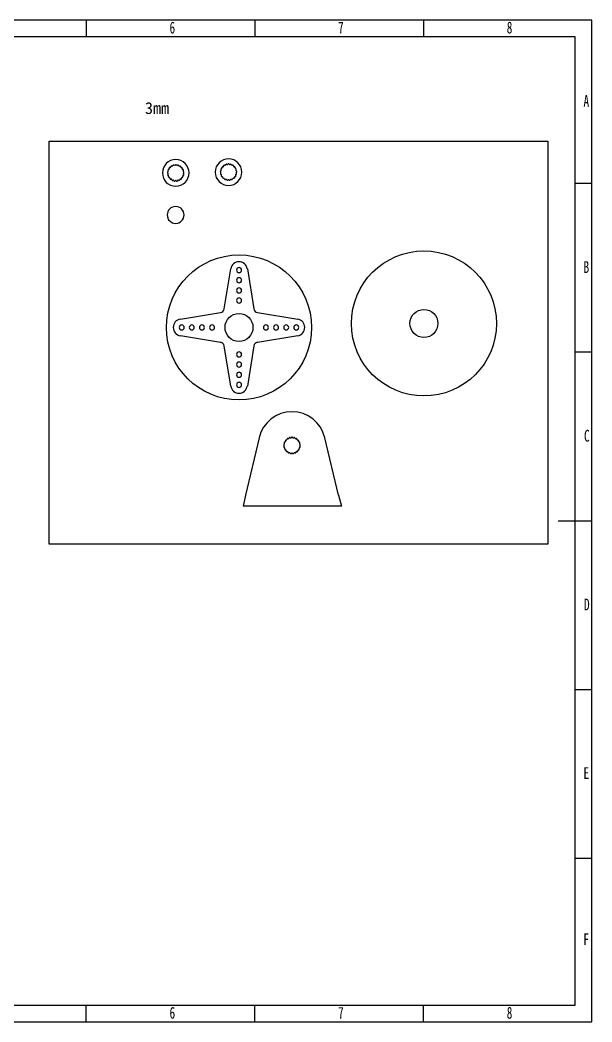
# Model space of a CAD drawing. Header units: millimetres. Extents: x 0 to 420, y 0 to 297.
# Drawn here: x 250.4 to 420, y 0 to 297 of the extents above; entities that cross this region are included whole.
import ezdxf

# ---------------------------------------------------------------- set-up
doc = ezdxf.new("R2010")
doc.units = ezdxf.units.MM
for name, color, linetype in [('10', 7, 'Continuous'), ('5', 7, 'Continuous'), ('9', 7, 'Continuous')]:
    doc.layers.add(name, color=color, linetype=linetype)
doc.styles.add('SLDTEXTSTYLE4', font='TXT', dxfattribs={"width": 0.7})

msp = doc.modelspace()

# ---------------------------------------------------------------- linework, layer by layer
at = {"color": 7, "linetype": 'Continuous', "lineweight": 25}
for p, q in [((310.92, 211.35), (312.86, 223.27)), ((317.79, 223.27), (319.73, 211.35)), ((297.92, 208.34), (309.84, 210.28)), ((320.8, 210.28), (332.72, 208.34)), ((309.84, 201.46), (297.92, 203.4)), ((332.72, 203.4), (320.8, 201.46)), ((312.86, 188.47), (310.92, 200.39)), ((319.73, 200.39), (317.79, 188.47)), ((321.3, 173.2), (317.27, 156.13)), ((344.8, 156.13), (340.77, 173.2)), ((317.27, 156.13), (316.51, 152.9)), ((345.67, 152.9), (316.51, 152.9))]:
    msp.add_line(p, q, dxfattribs=at)
msp.add_line((344.8, 156.13), (345.67, 152.9))
msp.add_lwpolyline([(258.97, 261.07), (406.95, 261.07), (406.95, 141.66), (258.97, 141.66)], close=True)
for centre, radius in [((315.32, 205.87), 21.5), ((370.16, 207.06), 21.5), ((370.16, 207.06), 4.15), ((315.32, 205.87), 4.15)]:
    msp.add_circle(centre, radius)
for centre, radius, start, end in [((296.55, 251.68), 3.95, 90, 270), ((296.55, 251.68), 3.95, 270, 90), ((312.21, 251.91), 3.95, 90, 270), ((312.21, 251.91), 3.95, 270, 90), ((294.47, 252.49), 0.214, 98.7787, 218.3642), ((294.4, 252.91), 0.214, 278.7787, 21.2213), ((294.8, 253.07), 0.214, 90, 201.2213), ((294.8, 253.07), 0.214, 81.6358, 90), ((294.86, 253.49), 0.214, 270, 4.0785), ((295.29, 253.52), 0.214, 90, 184.0785), ((295.29, 253.52), 0.214, 64.493, 90), ((295.47, 253.91), 0.214, 244.493, 270), ((295.47, 253.91), 0.214, 270, 346.9356), ((295.89, 253.81), 0.214, 90, 166.9356), ((295.89, 253.81), 0.214, 47.3501, 90), ((296.18, 254.13), 0.214, 227.3501, 270), ((296.18, 254.13), 0.214, 270, 329.7928), ((296.55, 253.91), 0.214, 90, 149.7928), ((296.55, 253.91), 0.214, 30.2072, 90), ((296.92, 254.13), 0.214, 210.2072, 270), ((296.92, 254.13), 0.214, 270, 312.6499), ((297.21, 253.81), 0.214, 90, 132.6499), ((297.21, 253.81), 0.214, 13.0644, 90), ((297.62, 253.91), 0.214, 193.0644, 270), ((297.62, 253.91), 0.214, 270, 295.507), ((297.81, 253.52), 0.214, 90, 115.507), ((297.81, 253.52), 0.214, 355.9215, 90), ((298.23, 253.49), 0.214, 175.9215, 270), ((298.3, 253.07), 0.214, 90, 98.3642), ((298.3, 253.07), 0.214, 338.7787, 90), ((298.69, 252.91), 0.214, 158.7787, 261.2213), ((298.63, 252.49), 0.214, 321.6358, 81.2213), ((309.79, 252.47), 0.214, 295.9215, 38.3642), ((310.13, 252.73), 0.214, 98.7787, 218.3642), ((310.06, 253.15), 0.214, 278.7787, 21.2213), ((310.46, 253.31), 0.214, 90, 201.2213), ((310.46, 253.31), 0.214, 81.6358, 90), ((310.52, 253.73), 0.214, 270, 4.0785), ((310.95, 253.76), 0.214, 90, 184.0785), ((310.95, 253.76), 0.214, 64.493, 90), ((311.14, 254.15), 0.214, 244.493, 270), ((311.14, 254.15), 0.214, 270, 346.9356), ((311.55, 254.05), 0.214, 90, 166.9356), ((311.55, 254.05), 0.214, 47.3501, 90), ((311.84, 254.37), 0.214, 227.3501, 270), ((311.84, 254.37), 0.214, 270, 329.7928), ((312.21, 254.15), 0.214, 90, 149.7928), ((312.21, 254.15), 0.214, 30.2072, 90), ((312.58, 254.37), 0.214, 210.2072, 270), ((312.58, 254.37), 0.214, 270, 312.6499), ((312.87, 254.05), 0.214, 90, 132.6499), ((312.87, 254.05), 0.214, 13.0644, 90), ((313.29, 254.15), 0.214, 193.0644, 270), ((313.29, 254.15), 0.214, 270, 295.507), ((313.47, 253.76), 0.214, 90, 115.507), ((313.47, 253.76), 0.214, 355.9215, 90), ((313.9, 253.73), 0.214, 175.9215, 270), ((313.96, 253.31), 0.214, 90, 98.3642), ((313.96, 253.31), 0.214, 338.7787, 90), ((314.36, 253.15), 0.214, 158.7787, 261.2213), ((314.29, 252.73), 0.214, 321.6358, 81.2213), ((314.63, 252.47), 0.214, 141.6358, 244.0785), ((294.32, 251.84), 0.214, 115.9215, 235.507), ((294.37, 251.18), 0.214, 133.0644, 252.6499), ((294.07, 251.49), 0.214, 313.0644, 55.507), ((294.13, 252.23), 0.214, 295.9215, 38.3642), ((294.24, 250.77), 0.214, 330.2072, 72.6499), ((294.61, 250.56), 0.214, 150.2072, 270), ((294.61, 250.13), 0.214, 347.3501, 89.5855), ((295.03, 250.04), 0.214, 167.3501, 270), ((295.03, 250.04), 0.214, 270, 286.9356), ((295.15, 249.63), 0.214, 4.493, 90), ((295.58, 249.66), 0.214, 184.493, 270), ((295.58, 249.66), 0.214, 270, 304.0785), ((295.82, 249.31), 0.214, 90, 124.0785), ((295.82, 249.31), 0.214, 21.6358, 90), ((297.28, 249.31), 0.214, 90, 158.3642), ((297.28, 249.31), 0.214, 55.9215, 90), ((297.52, 249.66), 0.214, 235.9215, 270), ((297.52, 249.66), 0.214, 270, 355.507), ((297.94, 249.63), 0.214, 90, 175.507), ((297.94, 249.63), 0.214, 73.0644, 90), ((298.07, 250.04), 0.214, 253.0644, 270), ((298.07, 250.04), 0.214, 270, 12.6499), ((298.49, 250.13), 0.214, 90, 192.6499), ((298.48, 250.56), 0.214, 270.4145, 29.7928), ((298.85, 250.77), 0.214, 107.3501, 209.7928), ((298.96, 252.23), 0.214, 141.6358, 244.0785), ((298.73, 251.18), 0.214, 287.3501, 46.9356), ((299.02, 251.49), 0.214, 124.493, 226.9356), ((298.78, 251.84), 0.214, 304.493, 64.0785), ((309.98, 252.08), 0.214, 115.9215, 235.507), ((310.03, 251.42), 0.214, 133.0644, 252.6499), ((309.74, 251.73), 0.214, 313.0644, 55.507), ((309.9, 251.01), 0.214, 330.2072, 72.6499), ((310.27, 250.8), 0.214, 150.2072, 270), ((310.27, 250.37), 0.214, 347.3501, 89.5855), ((310.69, 250.28), 0.214, 167.3501, 270), ((310.69, 250.28), 0.214, 270, 286.9356), ((310.81, 249.87), 0.214, 4.493, 90), ((311.24, 249.9), 0.214, 184.493, 270), ((311.24, 249.9), 0.214, 270, 304.0785), ((311.48, 249.55), 0.214, 90, 124.0785), ((311.48, 249.55), 0.214, 21.6358, 90), ((311.88, 249.7), 0.214, 201.6358, 270), ((311.88, 249.7), 0.214, 270, 321.2213), ((312.21, 249.44), 0.214, 90, 141.2213), ((312.21, 249.44), 0.214, 38.7787, 90), ((312.54, 249.7), 0.214, 218.7787, 270), ((312.54, 249.7), 0.214, 270, 338.3642), ((312.94, 249.55), 0.214, 90, 158.3642), ((312.94, 249.55), 0.214, 55.9215, 90), ((313.18, 249.9), 0.214, 235.9215, 270), ((313.18, 249.9), 0.214, 270, 355.507), ((313.61, 249.87), 0.214, 90, 175.507), ((313.61, 249.87), 0.214, 73.0644, 90), ((313.73, 250.28), 0.214, 253.0644, 270), ((313.73, 250.28), 0.214, 270, 12.6499), ((314.15, 250.37), 0.214, 90, 192.6499), ((314.15, 250.8), 0.214, 270.4145, 29.7928), ((314.52, 251.01), 0.214, 107.3501, 209.7928), ((314.39, 251.42), 0.214, 287.3501, 46.9356), ((314.68, 251.73), 0.214, 124.493, 226.9356), ((314.44, 252.08), 0.214, 304.493, 64.0785), ((296.21, 249.46), 0.214, 201.6358, 270), ((296.21, 249.46), 0.214, 270, 321.2213), ((296.55, 249.2), 0.214, 90, 141.2213), ((296.55, 249.2), 0.214, 38.7787, 90), ((296.88, 249.46), 0.214, 218.7787, 270), ((296.88, 249.46), 0.214, 270, 338.3642), ((296.53, 239.22), 2.5, 0, 180), ((296.53, 239.22), 2.5, 180, 0), ((315.32, 222.87), 2.5, 90, 170.7577), ((315.32, 222.87), 0.75, 90, 270), ((315.32, 222.87), 2.5, 9.2423, 90), ((315.32, 222.87), 0.75, 270, 90), ((315.32, 219.87), 0.75, 90, 270), ((315.32, 219.87), 0.75, 270, 90), ((315.32, 216.87), 0.75, 90, 270), ((315.32, 216.87), 0.75, 270, 90), ((315.32, 213.87), 0.75, 90, 270), ((315.32, 213.87), 0.75, 270, 90), ((309.63, 211.56), 1.3, 315, 350.7577), ((321.01, 211.56), 1.3, 189.2423, 225), ((298.32, 205.87), 2.5, 99.2423, 180), ((309.63, 211.56), 1.3, 279.2423, 315), ((321.01, 211.56), 1.3, 225, 260.7577), ((332.32, 205.87), 2.5, 0, 80.7577), ((298.32, 205.87), 2.5, 180, 260.7577), ((298.32, 205.87), 0.75, 0, 180), ((298.32, 205.87), 0.75, 180, 0), ((301.32, 205.87), 0.75, 0, 180), ((301.32, 205.87), 0.75, 180, 0), ((304.32, 205.87), 0.75, 0, 180), ((304.32, 205.87), 0.75, 180, 0), ((307.32, 205.87), 0.75, 0, 180), ((307.32, 205.87), 0.75, 180, 0), ((323.32, 205.87), 0.75, 0, 180), ((323.32, 205.87), 0.75, 180, 0), ((326.32, 205.87), 0.75, 0, 180), ((326.32, 205.87), 0.75, 180, 0), ((329.32, 205.87), 0.75, 0, 180), ((329.32, 205.87), 0.75, 180, 0), ((332.32, 205.87), 0.75, 0, 180), ((332.32, 205.87), 0.75, 180, 0), ((332.32, 205.87), 2.5, 279.2423, 360), ((309.63, 200.18), 1.3, 45, 80.7577), ((309.63, 200.18), 1.3, 9.2423, 45), ((321.01, 200.18), 1.3, 135, 170.7577), ((321.01, 200.18), 1.3, 99.2423, 135), ((315.32, 197.87), 0.75, 90, 270), ((315.32, 197.87), 0.75, 270, 90), ((315.32, 194.87), 0.75, 90, 270), ((315.32, 194.87), 0.75, 270, 90), ((315.32, 191.87), 0.75, 90, 270), ((315.32, 191.87), 0.75, 270, 90), ((315.32, 188.87), 2.5, 189.2423, 270), ((315.32, 188.87), 0.75, 90, 270), ((315.32, 188.87), 0.75, 270, 90), ((315.32, 188.87), 2.5, 270, 350.7577), ((331.03, 170.9), 10, 13.2917, 166.7083), ((329.29, 172.29), 0.214, 90, 201.2213), ((329.29, 172.29), 0.214, 81.6358, 90), ((329.35, 172.72), 0.214, 261.6358, 270), ((329.35, 172.72), 0.214, 270, 4.0785), ((329.77, 172.75), 0.214, 90, 184.0785), ((329.77, 172.75), 0.214, 64.493, 90), ((329.96, 173.13), 0.214, 244.493, 270), ((329.96, 173.13), 0.214, 270, 346.9356), ((330.37, 173.04), 0.214, 90, 166.9356), ((330.37, 173.04), 0.214, 47.3501, 90), ((330.66, 173.35), 0.214, 227.3501, 270), ((330.66, 173.35), 0.214, 270, 329.7928), ((331.03, 173.14), 0.214, 90, 149.7928), ((331.03, 173.14), 0.214, 30.2072, 90), ((331.4, 173.35), 0.214, 210.2072, 270), ((331.4, 173.35), 0.214, 270, 312.6499), ((331.69, 173.04), 0.214, 90, 132.6499), ((331.69, 173.04), 0.214, 13.0644, 90), ((332.11, 173.13), 0.214, 193.0644, 270), ((332.11, 173.13), 0.214, 270, 295.507), ((332.29, 172.75), 0.214, 90, 115.507), ((332.29, 172.75), 0.214, 355.9215, 90), ((332.72, 172.72), 0.214, 175.9215, 270), ((332.72, 172.72), 0.214, 270, 278.3642), ((332.78, 172.29), 0.214, 90, 98.3642), ((332.78, 172.29), 0.214, 338.7787, 90), ((328.8, 171.07), 0.214, 115.9215, 235.507), ((328.85, 170.4), 0.214, 133.0644, 252.6499), ((328.56, 170.72), 0.214, 313.0644, 55.507), ((328.62, 171.45), 0.214, 295.9215, 38.3642), ((328.95, 171.72), 0.214, 98.7787, 218.3642), ((328.73, 169.99), 0.214, 330.2072, 72.6499), ((329.1, 169.78), 0.214, 150.2072, 269.7928), ((328.89, 172.14), 0.214, 278.7787, 21.2213), ((329.1, 169.35), 0.214, 347.3501, 89.7928), ((329.51, 169.26), 0.214, 167.3501, 270), ((332.55, 169.26), 0.214, 270, 12.6499), ((332.97, 169.35), 0.214, 90.2072, 192.6499), ((333.18, 172.14), 0.214, 158.7787, 261.2213), ((332.97, 169.78), 0.214, 270.2072, 29.7928), ((333.34, 169.99), 0.214, 107.3501, 209.7928), ((333.12, 171.72), 0.214, 321.6358, 81.2213), ((333.45, 171.45), 0.214, 141.6358, 244.0785), ((333.21, 170.4), 0.214, 287.3501, 46.9356), ((333.51, 170.72), 0.214, 124.493, 226.9356), ((333.26, 171.07), 0.214, 304.493, 64.0785), ((329.51, 169.26), 0.214, 270, 286.9356), ((329.64, 168.85), 0.214, 90, 106.9356), ((329.64, 168.85), 0.214, 4.493, 90), ((330.06, 168.89), 0.214, 184.493, 270), ((330.06, 168.89), 0.214, 270, 304.0785), ((330.3, 168.53), 0.214, 90, 124.0785), ((330.3, 168.53), 0.214, 21.6358, 90), ((330.7, 168.69), 0.214, 201.6358, 270), ((330.7, 168.69), 0.214, 270, 321.2213), ((331.03, 168.42), 0.214, 90, 141.2213), ((331.03, 168.42), 0.214, 38.7787, 90), ((331.37, 168.69), 0.214, 218.7787, 270), ((331.37, 168.69), 0.214, 270, 338.3642), ((331.76, 168.53), 0.214, 90, 158.3642), ((331.76, 168.53), 0.214, 55.9215, 90), ((332, 168.89), 0.214, 235.9215, 270), ((332, 168.89), 0.214, 270, 355.507), ((332.43, 168.85), 0.214, 90, 175.507), ((332.43, 168.85), 0.214, 73.0644, 90), ((332.55, 169.26), 0.214, 253.0644, 270)]:
    msp.add_arc(centre, radius, start, end, dxfattribs=at)
for points in [[(294.83, 253.28), (294.84, 253.28), (294.85, 253.28), (294.86, 253.28)], [(298.23, 253.28), (298.24, 253.28), (298.25, 253.28), (298.26, 253.28)], [(310.49, 253.52), (310.5, 253.52), (310.51, 253.52), (310.52, 253.52)], [(313.9, 253.52), (313.91, 253.52), (313.92, 253.52), (313.93, 253.52)], [(295.15, 249.84), (295.13, 249.84), (295.11, 249.84), (295.09, 249.83)], [(310.81, 250.08), (310.79, 250.08), (310.77, 250.08), (310.75, 250.07)]]:
    msp.add_open_spline(points, degree=3, dxfattribs=at)
at = {"layer": '5'}
for p, q in [((270, 297), (270, 292)), ((320, 297), (320, 292)), ((370, 297), (370, 292)), ((420, 248.5), (415, 248.5)), ((420, 198.5), (415, 198.5)), ((420, 98.5), (415, 98.5)), ((420, 48.5), (415, 48.5)), ((270, 0), (270, 5)), ((320, 0), (320, 5)), ((370, 0), (370, 5))]:
    msp.add_line(p, q, dxfattribs=at)
at = {"layer": '5', "color": 7, "lineweight": 25}
for p, q in [((415, 292), (25, 292)), ((415, 5), (415, 292)), ((0, 5), (415, 5))]:
    msp.add_line(p, q, dxfattribs=at)
at = {"layer": '5', "lineweight": 25}
msp.add_line((420, 148.5), (410, 148.5), dxfattribs=at)
at = {"layer": '9', "color": 7}
for p, q in [((420, 297), (0, 297)), ((420, 148.5), (420, 297)), ((420, 0), (420, 148.5)), ((0, 0), (420, 0))]:
    msp.add_line(p, q, dxfattribs=at)

# ---------------------------------------------------------------- texts
at = {"insert": (287.43, 272.65), "char_height": 3.5, "attachment_point": 1}
msp.add_mtext_dynamic_manual_height_columns('3mm', width=12.5914, gutter_width=17.5, heights=[0], dxfattribs=at)
at = {"layer": '10', "char_height": 3.5, "attachment_point": 2, "style": 'SLDTEXTSTYLE4'}
for s, insert in [('6', (295.55, 296.52)), ('7', (345.55, 296.52)), ('8', (395.55, 296.52)), ('A', (418.32, 274.77)), ('B', (418.32, 225.52)), ('C', (418.48, 175.52)), ('D', (418.48, 125.52)), ('E', (418.32, 75.52)), ('F', (418.28, 26.27)), ('6', (295.55, 4.48)), ('7', (345.55, 4.48)), ('8', (395.55, 4.48))]:
    msp.add_mtext(s, dxfattribs=dict(at, insert=insert))

doc.saveas('drawing.dxf')
